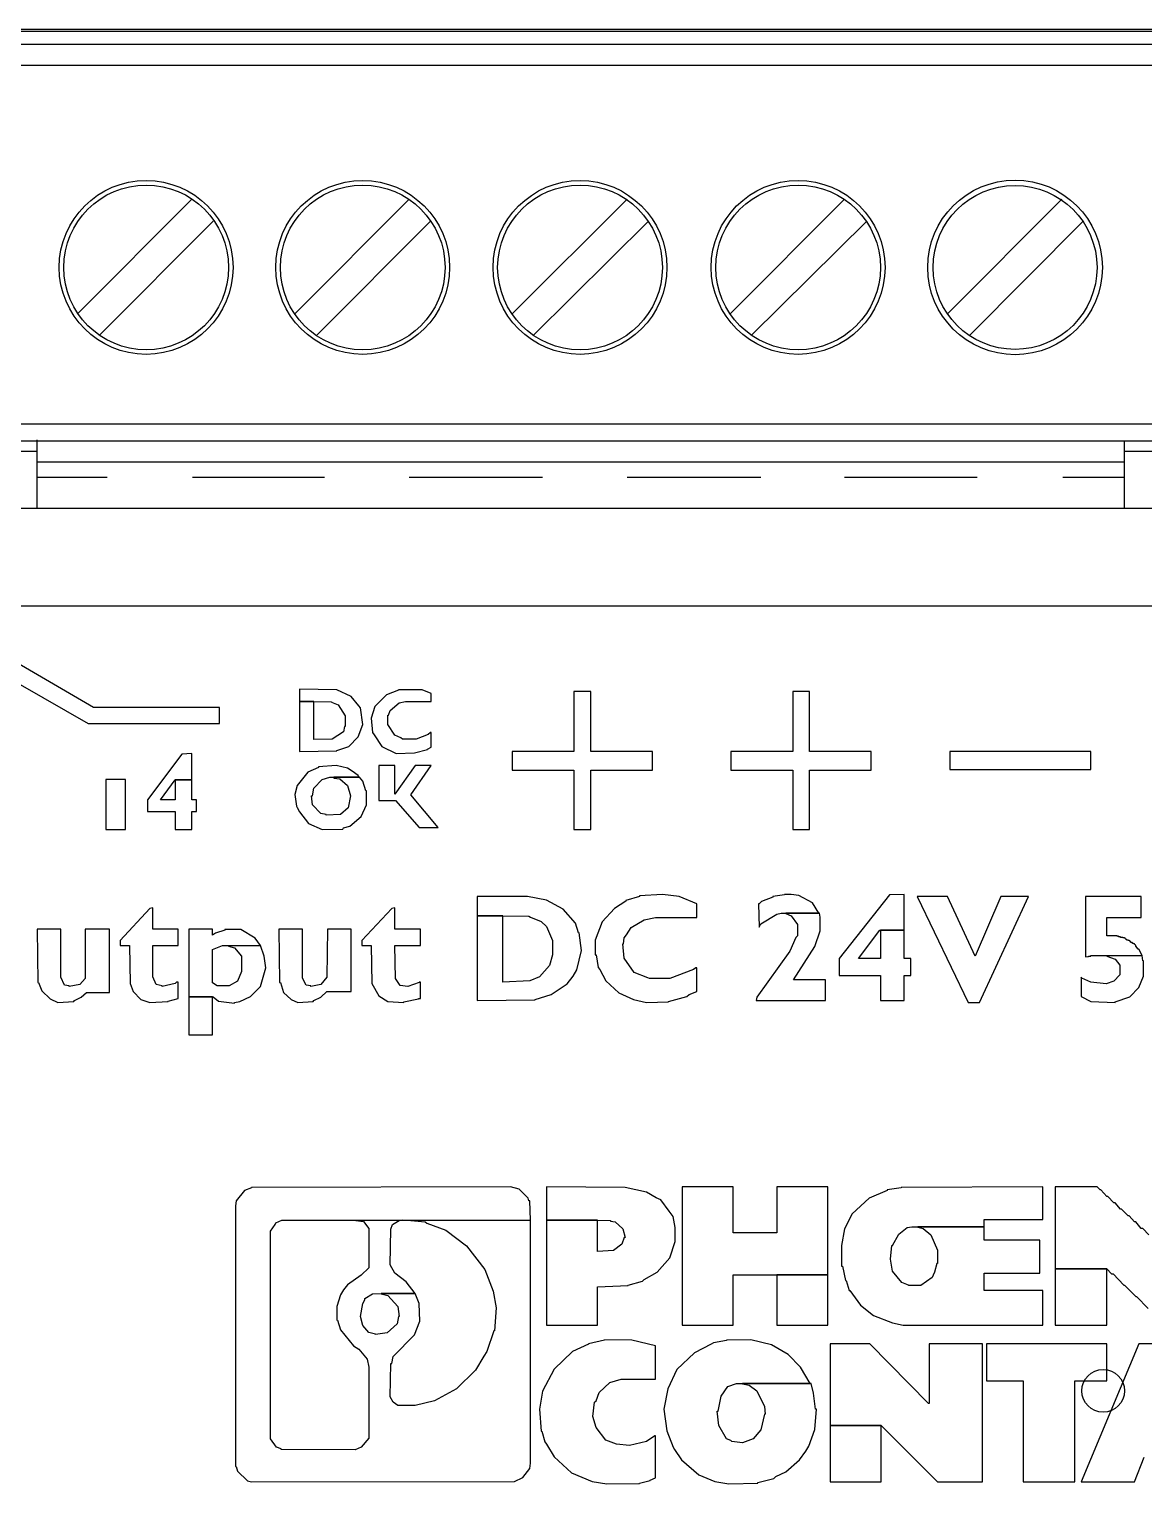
# Model space of a CAD drawing. Header units: inches. Extents: x -4 to 280, y -9 to 35.
# Drawn here: x 43.157 to 44.166, y 25.491 to 26.808 of the extents above; entities that cross this region are included whole.
import ezdxf

# ---------------------------------------------------------------- set-up
doc = ezdxf.new("R2010")
doc.units = ezdxf.units.IN
doc.header["$LTSCALE"] = 0.5
doc.header["$MEASUREMENT"] = 0
doc.layers.add('LAYER_1_0', color=160, linetype='Continuous')

# ---------------------------------------------------------------- blocks, each defined once
blk = doc.blocks.new('c2938581')
at = {"layer": 'LAYER_1_0', "color": 1}
for p, q in [((0.024805, 48.975133), (55.030577, 48.975133)), ((47.543696, 48.922767), (12.512759, 48.922767)), ((12.512759, 48.624767), (47.543696, 48.624767)), ((12.512759, 48.142453), (47.543696, 48.142453)), ((18.456582, 42.426695), (21.086396, 45.065294)), ((26.083507, 45.065294), (23.453349, 42.426695)), ((31.097843, 45.065294), (28.450288, 42.426695)), ((36.09461, 45.065294), (33.464969, 42.426695)), ((41.091721, 45.065294), (38.461735, 42.426695)), ((18.964906, 41.935769), (21.577322, 44.556798)), ((23.961845, 41.935769), (26.574433, 44.556798)), ((28.941214, 41.935769), (31.58877, 44.556798)), ((33.955895, 41.935769), (36.603106, 44.556798)), ((41.582647, 44.556798), (38.970231, 41.935769)), ((47.543696, 39.893172), (12.512759, 39.893172)), ((12.512759, 39.507322), (47.543696, 39.507322)), ((17.527268, 37.964608), (17.527268, 39.533849)), ((42.529359, 37.964608), (42.529359, 39.507322)), ((17.527268, 39.262031), (15.914274, 39.262031)), ((44.124783, 39.262031), (42.529359, 39.262031)), ((17.527268, 39.025353), (42.529359, 39.025353)), ((17.527268, 38.674642), (19.140262, 38.674642)), ((21.103966, 38.674642), (24.1372, 38.674642)), ((26.083507, 38.674642), (29.151709, 38.674642)), ((31.097843, 38.674642), (34.166045, 38.674642)), ((36.09461, 38.674642), (39.145586, 38.674642)), ((41.109291, 38.674642), (42.529359, 38.674642)), ((0.024805, 37.964608), (55.030577, 37.964608)), ((53.101668, 35.711515), (11.81151, 35.711515)), ((18.824691, 33.37953), (16.37006, 34.808556)), ((16.142167, 34.475415), (18.702045, 33.011594)), ((24.417803, 33.782951), (23.558596, 33.800521)), ((23.558596, 33.800521), (23.558596, 33.519746)), ((24.750944, 33.633778), (24.417803, 33.782951)), ((26.381508, 33.782951), (25.837872, 33.782951)), ((25.837872, 33.782951), (25.837872, 33.773994)), ((26.592003, 33.704058), (26.381508, 33.782951)), ((23.558596, 33.519746), (23.558596, 32.371495)), ((23.558596, 33.519746), (24.294986, 33.511133)), ((23.891737, 33.519746), (23.558596, 33.519746)), ((23.891737, 32.643313), (23.891737, 33.519746)), ((24.294986, 33.511133), (24.294986, 33.50252)), ((24.294986, 33.50252), (24.452771, 33.440853)), ((24.926299, 33.41467), (24.750944, 33.633778)), ((25.557441, 33.668918), (25.294236, 33.406057)), ((25.837872, 33.773994), (25.557441, 33.668918)), ((25.644946, 33.309595), (25.855442, 33.48495)), ((25.855442, 33.48495), (25.995657, 33.519746)), ((25.995657, 33.519746), (26.592003, 33.519746)), ((26.592003, 33.519746), (26.592003, 33.704058)), ((29.870356, 33.747811), (29.870356, 32.371495)), ((30.256207, 33.747811), (29.870356, 33.747811)), ((30.256207, 32.371495), (30.256207, 33.747811)), ((34.902607, 33.747811), (34.902607, 32.371495)), ((35.288113, 33.747811), (34.902607, 33.747811)), ((35.288113, 32.371495), (35.288113, 33.747811)), ((21.71771, 33.37953), (18.824691, 33.37953)), ((21.71771, 33.011594), (21.71771, 33.37953)), ((24.452771, 33.440853), (24.610729, 33.186949)), ((24.610729, 33.186949), (24.610729, 32.941314)), ((24.961439, 33.370917), (24.926299, 33.41467)), ((25.013805, 32.985067), (24.961439, 33.370917)), ((25.294236, 33.406057), (25.20673, 33.134239)), ((25.20673, 33.134239), (25.24187, 32.801099)), ((25.592581, 32.985067), (25.592581, 33.204175)), ((25.592581, 33.204175), (25.610151, 33.204175)), ((25.610151, 33.204175), (25.644946, 33.309595)), ((18.702045, 33.011594), (21.71771, 33.011594)), ((24.575589, 32.818669), (24.312556, 32.651926)), ((24.593159, 32.941314), (24.575589, 32.818669)), ((24.610729, 32.941314), (24.593159, 32.941314)), ((24.908729, 32.704636), (25.013805, 32.985067)), ((25.24187, 32.801099), (25.27701, 32.748389)), ((25.750366, 32.739776), (25.592581, 32.985067)), ((26.574433, 32.801099), (26.521723, 32.757346)), ((26.592003, 32.801099), (26.574433, 32.801099)), ((26.592003, 32.467958), (26.592003, 32.801099)), ((24.312556, 32.651926), (23.891737, 32.643313)), ((24.417803, 32.389065), (24.698234, 32.485528)), ((24.698234, 32.485528), (24.908729, 32.704636)), ((25.27701, 32.748389), (25.452365, 32.485528)), ((25.452365, 32.485528), (25.785162, 32.318785)), ((25.890582, 32.678453), (25.750366, 32.739776)), ((25.925722, 32.651926), (25.890582, 32.678453)), ((26.241292, 32.651926), (25.925722, 32.651926)), ((26.521723, 32.757346), (26.241292, 32.651926)), ((26.504153, 32.424205), (26.592003, 32.467958)), ((20.858503, 32.310173), (20.069576, 31.25804)), ((21.086396, 32.318785), (20.858503, 32.310173)), ((21.086396, 31.714171), (21.086396, 32.318785)), ((23.558596, 32.371495), (24.417803, 32.380108)), ((24.417803, 32.380108), (24.417803, 32.389065)), ((25.785162, 32.318785), (26.206152, 32.336355)), ((26.206152, 32.336355), (26.504153, 32.415248)), ((26.504153, 32.415248), (26.504153, 32.424205)), ((29.870356, 32.371495), (28.450288, 32.371495)), ((28.450288, 32.371495), (28.450288, 31.941892)), ((31.676275, 32.371495), (30.256207, 32.371495)), ((31.676275, 31.941892), (31.676275, 32.371495)), ((34.902607, 32.371495), (33.482194, 32.371495)), ((33.482194, 32.371495), (33.482194, 31.941892)), ((36.708526, 32.371495), (35.288113, 32.371495)), ((36.708526, 31.941892), (36.708526, 32.371495)), ((38.514445, 32.371495), (38.514445, 31.950849)), ((41.758002, 32.371495), (38.514445, 32.371495)), ((38.514445, 32.371495), (38.514445, 31.950849)), ((41.758002, 32.371495), (38.514445, 32.371495)), ((41.758002, 31.950849), (41.758002, 32.371495)), ((41.758002, 31.950849), (41.758002, 32.371495)), ((23.751522, 31.889182), (23.506059, 31.582568)), ((23.996985, 32.003215), (23.751522, 31.889182)), ((24.400233, 32.046967), (23.996985, 32.012172)), ((23.996985, 32.012172), (23.996985, 32.003215)), ((24.084663, 31.722784), (24.260018, 31.775494)), ((24.260018, 31.775494), (24.926299, 31.775494)), ((24.347696, 31.775494), (24.347696, 31.757924)), ((24.943869, 31.775494), (24.347696, 31.775494)), ((24.663094, 31.985645), (24.400233, 32.046967)), ((24.768514, 31.915709), (24.663094, 31.985645)), ((24.908729, 31.819246), (24.768514, 31.915709)), ((24.926299, 31.775494), (24.908729, 31.819246)), ((25.013805, 31.687644), (24.943869, 31.775494)), ((25.382086, 32.046967), (25.382086, 31.24047)), ((25.750366, 32.046967), (25.382086, 32.046967)), ((26.223722, 32.046967), (25.750366, 31.389643)), ((25.750366, 31.389643), (25.750366, 32.046967)), ((26.118302, 31.372073), (26.592003, 32.046967)), ((26.592003, 32.046967), (26.223722, 32.046967)), ((28.450288, 31.941892), (29.870356, 31.941892)), ((29.870356, 31.941892), (29.870356, 30.574189)), ((30.256207, 30.574189), (30.256207, 31.941892)), ((30.256207, 31.941892), (31.676275, 31.941892)), ((33.482194, 31.941892), (34.902607, 31.941892)), ((34.902607, 31.941892), (34.902607, 30.574189)), ((35.288113, 30.574189), (35.288113, 31.941892)), ((35.288113, 31.941892), (36.708526, 31.941892)), ((38.514445, 31.950849), (41.758002, 31.950849)), ((38.514445, 31.950849), (41.758002, 31.950849)), ((19.105294, 31.722784), (19.105294, 30.574189)), ((19.56108, 31.722784), (19.105294, 31.722784)), ((19.56108, 30.574189), (19.56108, 31.722784)), ((20.367577, 31.25804), (20.700718, 31.714171)), ((20.700718, 31.714171), (20.700718, 31.25804)), ((20.700718, 31.714171), (21.086396, 31.714171)), ((21.086396, 31.714171), (20.700718, 31.714171)), ((21.086396, 31.25804), (21.086396, 31.714171)), ((23.506059, 31.582568), (23.453349, 31.38103)), ((23.856769, 31.34589), (23.891737, 31.521246)), ((23.891737, 31.521246), (24.084663, 31.722784)), ((24.347696, 31.757924), (24.487739, 31.740354)), ((24.487739, 31.740354), (24.663094, 31.582568)), ((24.663094, 31.582568), (24.733374, 31.34589)), ((25.084085, 31.459923), (25.013805, 31.687644)), ((25.101655, 31.459923), (25.084085, 31.459923)), ((25.101655, 31.144352), (25.101655, 31.459923)), ((20.069576, 31.25804), (20.069576, 30.986222)), ((20.700718, 31.25804), (20.367577, 31.25804)), ((21.191644, 31.25804), (21.086396, 31.25804)), ((21.191644, 30.986222), (21.191644, 31.25804)), ((23.453349, 31.38103), (23.488489, 31.109212)), ((23.488489, 31.109212), (23.506059, 31.082685)), ((23.856769, 31.144352), (23.839199, 31.34589)), ((23.839199, 31.34589), (23.856769, 31.34589)), ((24.049523, 30.94247), (23.856769, 31.144352)), ((24.733374, 31.34589), (24.680664, 31.074072)), ((24.978665, 30.872534), (25.101655, 31.144352)), ((25.382086, 31.24047), (25.767936, 31.24047)), ((25.767936, 31.24047), (26.311228, 30.618286)), ((26.749788, 30.618286), (26.118302, 31.372073)), ((20.069576, 30.986222), (20.700718, 30.986222)), ((20.700718, 30.986222), (20.700718, 30.574189)), ((21.086396, 30.574189), (21.086396, 30.986222)), ((21.086396, 30.986222), (21.191644, 30.986222)), ((23.506059, 31.082685), (23.558596, 30.97761)), ((23.558596, 30.97761), (23.769092, 30.714749)), ((24.17234, 30.916287), (24.049523, 30.94247)), ((24.505309, 30.916287), (24.17234, 30.90733)), ((24.17234, 30.90733), (24.17234, 30.916287)), ((24.680664, 31.074072), (24.505309, 30.916287)), ((24.715804, 30.653426), (24.978665, 30.872534)), ((19.105294, 30.574189), (19.56108, 30.574189)), ((20.700718, 30.574189), (21.086396, 30.574189)), ((23.769092, 30.714749), (24.084663, 30.574189)), ((24.084663, 30.574189), (24.558019, 30.583146)), ((24.558019, 30.583146), (24.575589, 30.609329)), ((24.575589, 30.609329), (24.715804, 30.653426)), ((26.311228, 30.618286), (26.749788, 30.618286)), ((29.870356, 30.574189), (30.256207, 30.574189)), ((34.902607, 30.574189), (35.288113, 30.574189)), ((20.192221, 28.777227), (20.122114, 28.759657)), ((20.192221, 28.286301), (20.192221, 28.777227)), ((25.750366, 28.777227), (25.680086, 28.759657)), ((25.750366, 28.286301), (25.750366, 28.777227)), ((28.800998, 29.031475), (27.643791, 29.031475)), ((27.643791, 29.031475), (27.643791, 28.593259)), ((29.239214, 28.952582), (28.800998, 29.031475)), ((29.625065, 28.742087), (29.239214, 28.952582)), ((31.062703, 28.9264), (30.799843, 28.759657)), ((31.378274, 29.031475), (31.062703, 28.943625)), ((31.062703, 28.943625), (31.062703, 28.9264)), ((31.90434, 29.084185), (31.378274, 29.049045)), ((31.378274, 29.049045), (31.378274, 29.031475)), ((32.290191, 29.031475), (31.90434, 29.084185)), ((32.693267, 28.864733), (32.290191, 29.031475)), ((32.693267, 28.549162), (32.693267, 28.864733)), ((34.130905, 28.864733), (34.11368, 28.864733)), ((34.11368, 28.864733), (34.130905, 28.330054)), ((34.183615, 28.917442), (34.130905, 28.864733)), ((34.446821, 29.022518), (34.183615, 28.917442)), ((34.709682, 29.075228), (34.446821, 29.031475)), ((34.446821, 29.031475), (34.446821, 29.022518)), ((34.709682, 29.084185), (34.709682, 29.075228)), ((34.867467, 29.084185), (34.709682, 29.084185)), ((35.042822, 29.057658), (34.867467, 29.084185)), ((35.358393, 28.89126), (35.042822, 29.057658)), ((35.498608, 28.654582), (35.358393, 28.89126)), ((37.129172, 29.075228), (35.971965, 27.611407)), ((37.462313, 29.084185), (37.129172, 29.075228)), ((37.462313, 28.260118), (37.462313, 29.084185)), ((38.461735, 29.031475), (37.760314, 29.031475)), ((37.760314, 29.031475), (38.935091, 26.594415)), ((39.092877, 27.663772), (38.461735, 29.031475)), ((39.688878, 29.031475), (39.092877, 27.663772)), ((39.197952, 26.594415), (40.320364, 29.031475)), ((40.320364, 29.031475), (39.688878, 29.031475)), ((41.635357, 29.031475), (41.635357, 27.646202)), ((42.91521, 29.031475), (41.635357, 29.031475)), ((42.91521, 28.549162), (42.91521, 29.031475)), ((20.122114, 28.759657), (19.438435, 28.02344)), ((25.680086, 28.759657), (24.996235, 28.02344)), ((27.643791, 28.593259), (27.643791, 26.647125)), ((27.643791, 28.593259), (28.836138, 28.584302)), ((28.239792, 28.593259), (27.643791, 28.593259)), ((28.239792, 27.067771), (28.239792, 28.593259)), ((28.836138, 28.584302), (28.871278, 28.558119)), ((28.871278, 28.558119), (29.116569, 28.461656)), ((29.116569, 28.461656), (29.239214, 28.347624)), ((29.905496, 28.417904), (29.625065, 28.742087)), ((30.519412, 28.452699), (30.361282, 28.032053)), ((30.799843, 28.759657), (30.519412, 28.452699)), ((31.185349, 28.321441), (31.483694, 28.496796)), ((31.483694, 28.496796), (31.746555, 28.549162)), ((31.746555, 28.549162), (32.693267, 28.549162)), ((34.166045, 28.408946), (34.534326, 28.628054)), ((34.534326, 28.628054), (34.639402, 28.654582)), ((34.639402, 28.654582), (35.498608, 28.654582)), ((34.744822, 28.654582), (34.744822, 28.645624)), ((35.516178, 28.654582), (34.744822, 28.654582)), ((34.744822, 28.645624), (34.867467, 28.593259)), ((34.867467, 28.593259), (35.007682, 28.391376)), ((35.533748, 28.558119), (35.516178, 28.654582)), ((35.533748, 28.242548), (35.533748, 28.558119)), ((35.533748, 28.558119), (35.533748, 28.558119)), ((42.126283, 28.128516), (42.126283, 28.549162)), ((42.126283, 28.549162), (42.91521, 28.549162)), ((17.527268, 28.286301), (17.544838, 27.058813)), ((18.070732, 28.286301), (17.527268, 28.286301)), ((18.070732, 27.181803), (18.070732, 28.286301)), ((19.192971, 28.286301), (18.631765, 28.286301)), ((18.631765, 28.286301), (18.631765, 27.146663)), ((19.192971, 26.831093), (19.192971, 28.286301)), ((20.770825, 28.286301), (20.192221, 28.286301)), ((20.770825, 27.909408), (20.770825, 28.286301)), ((21.016288, 28.286301), (21.016288, 26.726017)), ((21.559924, 28.286301), (21.016288, 28.286301)), ((21.559924, 28.146086), (21.559924, 28.286301)), ((21.630032, 28.189838), (21.559924, 28.146086)), ((21.840355, 28.260118), (21.630032, 28.189838)), ((22.208636, 28.277688), (21.840355, 28.277688)), ((21.840355, 28.277688), (21.840355, 28.260118)), ((22.541777, 28.075806), (22.208636, 28.277688)), ((23.08524, 28.286301), (23.10281, 27.058813)), ((23.628704, 28.286301), (23.08524, 28.286301)), ((23.628704, 27.155276), (23.628704, 28.286301)), ((24.207308, 28.286301), (24.189738, 27.181803)), ((24.750944, 28.286301), (24.207308, 28.286301)), ((24.750944, 26.848663), (24.750944, 28.286301)), ((26.346368, 28.286301), (25.750366, 28.286301)), ((26.346368, 27.909408), (26.346368, 28.286301)), ((29.239214, 28.347624), (29.379774, 28.02344)), ((29.975776, 28.198796), (29.905496, 28.417904)), ((29.993346, 28.198796), (29.975776, 28.198796)), ((30.045711, 27.795375), (29.993346, 28.198796)), ((31.027563, 28.084763), (31.080273, 28.154698)), ((31.080273, 28.154698), (31.185349, 28.321441)), ((34.130905, 28.330054), (34.166045, 28.408946)), ((34.972542, 28.093376), (34.832327, 27.777805)), ((35.007682, 28.128516), (34.972542, 28.093376)), ((35.007682, 28.391376), (35.007682, 28.128516)), ((35.411103, 27.88288), (35.533748, 28.242548)), ((36.410525, 27.611407), (36.901451, 28.260118)), ((36.901451, 28.260118), (37.462313, 28.260118)), ((36.918677, 28.260118), (36.918677, 27.611407)), ((37.462313, 28.260118), (36.918677, 28.260118)), ((37.462313, 27.611407), (37.462313, 28.260118)), ((42.354004, 28.128516), (42.126283, 28.128516)), ((42.354004, 28.119558), (42.354004, 28.128516)), ((42.389144, 28.119558), (42.354004, 28.119558)), ((42.389144, 28.110946), (42.389144, 28.119558)), ((42.441854, 28.110946), (42.389144, 28.110946)), ((42.441854, 28.093376), (42.441854, 28.110946)), ((42.494219, 28.093376), (42.441854, 28.093376)), ((42.494219, 28.084763), (42.494219, 28.093376)), ((19.438435, 28.02344), (19.438435, 27.909408)), ((19.438435, 27.909408), (19.648758, 27.909408)), ((19.648758, 27.909408), (19.666328, 27.032631)), ((20.192221, 27.190416), (20.192221, 27.909408)), ((20.192221, 27.909408), (20.770825, 27.909408)), ((21.559924, 27.812945), (21.787817, 27.909408)), ((21.559924, 27.050201), (21.559924, 27.812945)), ((21.787817, 27.909408), (22.664422, 27.909408)), ((22.664422, 27.909408), (21.928033, 27.891838)), ((21.928033, 27.891838), (22.068248, 27.856698)), ((22.068248, 27.856698), (22.226034, 27.663772)), ((22.664422, 27.909408), (22.541777, 28.075806)), ((22.7521, 27.663772), (22.664422, 27.909408)), ((24.996235, 28.02344), (24.996235, 27.909408)), ((24.996235, 27.909408), (25.20673, 27.909408)), ((25.20673, 27.909408), (25.2243, 27.032631)), ((25.767936, 27.146663), (25.750366, 27.909408)), ((25.750366, 27.909408), (26.346368, 27.909408)), ((29.379774, 28.02344), (29.379774, 27.690299)), ((29.940636, 27.348201), (30.045711, 27.795375)), ((30.361282, 28.032053), (30.361282, 27.690299)), ((31.027563, 27.62002), (30.992768, 27.944548)), ((30.992768, 27.944548), (31.010338, 27.944548)), ((31.010338, 27.944548), (31.027563, 28.084763)), ((34.832327, 27.777805), (34.07854, 26.71706)), ((34.920177, 27.120481), (35.411103, 27.88288)), ((42.529359, 28.084763), (42.494219, 28.084763)), ((42.529359, 28.075806), (42.529359, 28.084763)), ((42.546929, 28.075806), (42.529359, 28.075806)), ((42.564499, 28.049623), (42.546929, 28.075806)), ((42.582069, 28.049623), (42.564499, 28.049623)), ((42.582069, 28.032053), (42.582069, 28.049623)), ((42.617209, 28.032053), (42.582069, 28.032053)), ((42.617209, 28.02344), (42.617209, 28.032053)), ((42.634435, 28.02344), (42.617209, 28.02344)), ((42.634435, 28.014483), (42.634435, 28.02344)), ((42.652005, 28.014483), (42.634435, 28.014483)), ((42.687145, 27.979343), (42.652005, 28.014483)), ((42.704715, 27.979343), (42.687145, 27.979343)), ((42.722285, 27.95316), (42.704715, 27.979343)), ((42.739855, 27.95316), (42.722285, 27.95316)), ((42.739855, 27.944548), (42.739855, 27.95316)), ((42.757425, 27.944548), (42.739855, 27.944548)), ((42.774995, 27.91802), (42.757425, 27.944548)), ((42.79222, 27.91802), (42.774995, 27.91802)), ((42.79222, 27.891838), (42.79222, 27.91802)), ((42.84493, 27.821558), (42.79222, 27.891838)), ((42.79222, 27.891838), (42.79222, 27.891838)), ((42.8625, 27.821558), (42.84493, 27.821558)), ((42.93278, 27.681342), (42.8625, 27.821558)), ((22.226034, 27.663772), (22.226034, 27.313062)), ((22.78724, 27.391954), (22.7521, 27.663772)), ((29.309494, 27.444664), (29.081429, 27.190416)), ((29.379774, 27.690299), (29.309494, 27.444664)), ((29.379774, 27.690299), (29.379774, 27.690299)), ((30.361282, 27.690299), (30.378852, 27.690299)), ((30.378852, 27.690299), (30.431562, 27.400911)), ((31.255629, 27.286879), (31.027563, 27.62002)), ((35.971965, 27.611407), (35.971965, 27.216943)), ((36.918677, 27.611407), (36.410525, 27.611407)), ((37.620098, 27.611407), (37.462313, 27.611407)), ((37.620098, 27.216943), (37.620098, 27.611407)), ((41.635357, 27.646202), (41.705292, 27.65516)), ((41.705292, 27.65516), (41.705292, 27.663772)), ((41.705292, 27.663772), (41.758002, 27.663772)), ((41.758002, 27.663772), (41.758002, 27.681342)), ((41.758002, 27.681342), (42.93278, 27.681342)), ((42.93278, 27.681342), (42.126283, 27.663772)), ((42.126283, 27.663772), (42.318864, 27.593837)), ((42.318864, 27.593837), (42.424284, 27.453621)), ((42.424284, 27.453621), (42.424284, 27.234169)), ((42.95035, 27.558697), (42.93278, 27.681342)), ((42.967575, 27.558697), (42.95035, 27.558697)), ((42.967575, 27.199373), (42.967575, 27.558697)), ((18.158409, 26.997491), (18.070732, 27.181803)), ((18.631765, 27.146663), (18.50912, 27.015061)), ((20.262329, 27.015061), (20.192221, 27.190416)), ((22.226034, 27.313062), (22.138528, 27.085341)), ((22.226034, 27.313062), (22.226034, 27.313062)), ((22.664422, 26.962695), (22.78724, 27.391954)), ((23.716382, 26.997491), (23.628704, 27.155276)), ((24.189738, 27.181803), (24.049523, 27.015061)), ((25.873012, 26.988878), (25.767936, 27.146663)), ((28.853708, 27.093953), (28.239792, 27.067771)), ((29.081429, 27.190416), (28.853708, 27.093953)), ((29.712571, 27.024018), (29.85313, 27.199373)), ((29.85313, 27.199373), (29.940636, 27.348201)), ((30.431562, 27.400911), (30.466702, 27.357159)), ((30.466702, 27.357159), (30.606917, 27.093953)), ((30.606917, 27.093953), (30.904918, 26.822135)), ((31.5712, 27.164233), (31.255629, 27.286879)), ((31.60634, 27.146663), (31.5712, 27.164233)), ((32.079696, 27.146663), (31.60634, 27.146663)), ((32.623332, 27.357159), (32.079696, 27.146663)), ((32.675697, 27.391954), (32.623332, 27.357159)), ((32.693267, 27.391954), (32.675697, 27.391954)), ((32.693267, 26.848663), (32.693267, 27.391954)), ((35.656394, 27.120481), (34.920177, 27.120481)), ((35.656394, 26.647125), (35.656394, 27.120481)), ((35.971965, 27.216943), (36.918677, 27.216943)), ((36.918677, 27.216943), (36.918677, 26.647125)), ((37.462313, 26.647125), (37.462313, 27.216943)), ((37.462313, 27.216943), (37.620098, 27.216943)), ((41.529937, 27.181803), (41.529937, 26.73463)), ((41.547507, 27.155276), (41.529937, 27.181803)), ((41.529937, 27.181803), (41.529937, 27.181803)), ((41.758002, 27.067771), (41.547507, 27.155276)), ((42.424284, 27.234169), (42.284068, 27.085341)), ((42.8625, 26.945125), (42.967575, 27.199373)), ((17.544838, 27.058813), (17.562408, 27.058813)), ((17.562408, 27.058813), (17.632515, 26.866233)), ((17.632515, 26.866233), (17.825269, 26.68192)), ((18.263657, 26.979921), (18.158409, 26.997491)), ((18.50912, 27.015061), (18.263657, 26.962695)), ((18.263657, 26.962695), (18.263657, 26.979921)), ((18.54426, 26.71706), (18.666905, 26.831093)), ((18.666905, 26.831093), (19.192971, 26.831093)), ((19.666328, 27.032631), (19.666328, 27.032631)), ((19.666328, 27.032631), (19.736435, 26.848663)), ((19.736435, 26.848663), (19.911791, 26.66435)), ((20.402717, 26.979921), (20.262329, 27.015061)), ((20.700718, 27.032631), (20.402717, 26.962695)), ((20.402717, 26.962695), (20.402717, 26.979921)), ((20.735857, 27.067771), (20.700718, 27.032631)), ((20.770825, 27.067771), (20.735857, 27.067771)), ((20.770825, 26.690877), (20.770825, 27.067771)), ((21.665, 26.979921), (21.559924, 27.050201)), ((21.945603, 26.979921), (21.665, 26.979921)), ((22.138528, 27.085341), (21.945603, 26.979921)), ((22.436529, 26.73463), (22.664422, 26.962695)), ((23.10281, 27.058813), (23.12038, 27.058813)), ((23.12038, 27.058813), (23.190488, 26.831093)), ((23.190488, 26.831093), (23.365843, 26.66435)), ((23.82163, 26.979921), (23.716382, 26.997491)), ((24.049523, 27.015061), (23.82163, 26.962695)), ((23.82163, 26.962695), (23.82163, 26.979921)), ((24.049523, 26.71706), (24.189738, 26.848663)), ((24.189738, 26.848663), (24.750944, 26.848663)), ((25.2243, 27.032631), (25.2243, 27.032631)), ((25.2243, 27.032631), (25.382086, 26.7522)), ((26.048367, 26.962695), (25.873012, 26.988878)), ((26.311228, 27.058813), (26.048367, 26.962695)), ((26.311228, 27.067771), (26.311228, 27.058813)), ((26.346368, 27.067771), (26.311228, 27.067771)), ((26.346368, 26.690877), (26.346368, 27.067771)), ((28.976354, 26.66435), (29.344634, 26.778383)), ((29.344634, 26.778383), (29.397, 26.813523)), ((29.397, 26.813523), (29.712571, 27.024018)), ((30.904918, 26.822135), (31.238059, 26.66435)), ((32.465546, 26.73463), (32.517912, 26.778383)), ((32.517912, 26.778383), (32.693267, 26.848663)), ((42.108713, 27.024018), (41.758002, 27.067771)), ((42.284068, 27.085341), (42.108713, 27.024018)), ((42.652005, 26.726017), (42.8625, 26.945125)), ((17.825269, 26.68192), (18.000624, 26.594415)), ((18.000624, 26.594415), (18.368905, 26.620597)), ((18.368905, 26.620597), (18.386302, 26.647125)), ((18.386302, 26.647125), (18.54426, 26.71706)), ((19.911791, 26.66435), (20.122114, 26.594415)), ((20.122114, 26.594415), (20.542932, 26.620597)), ((20.542932, 26.629555), (20.770825, 26.690877)), ((20.542932, 26.620597), (20.542932, 26.629555)), ((21.016288, 26.726017), (21.016288, 25.857853)), ((21.559924, 26.726017), (21.016288, 26.726017)), ((21.016288, 26.726017), (21.016288, 25.857853)), ((21.559924, 26.726017), (21.016288, 26.726017)), ((21.016288, 26.726017), (21.577322, 26.726017)), ((21.559924, 25.857853), (21.559924, 26.726017)), ((21.559924, 25.857853), (21.559924, 26.726017)), ((21.577322, 26.726017), (21.70014, 26.629555)), ((21.70014, 26.629555), (22.068248, 26.585457)), ((22.068248, 26.594415), (22.191066, 26.620597)), ((22.068248, 26.585457), (22.068248, 26.594415)), ((22.191066, 26.620597), (22.436529, 26.73463)), ((23.365843, 26.66435), (23.523629, 26.594415)), ((23.523629, 26.594415), (23.874167, 26.620597)), ((23.874167, 26.620597), (23.891737, 26.647125)), ((23.891737, 26.647125), (24.049523, 26.71706)), ((25.382086, 26.7522), (25.592581, 26.620597)), ((25.592581, 26.620597), (25.960517, 26.594415)), ((25.960517, 26.611985), (26.293658, 26.68192)), ((25.960517, 26.594415), (25.960517, 26.611985)), ((26.293658, 26.68192), (26.293658, 26.690877)), ((26.293658, 26.690877), (26.346368, 26.690877)), ((27.643791, 26.647125), (28.976354, 26.655737)), ((28.976354, 26.655737), (28.976354, 26.66435)), ((31.238059, 26.66435), (31.53606, 26.594415)), ((31.53606, 26.594415), (32.044556, 26.611985)), ((32.044556, 26.620597), (32.465546, 26.73463)), ((32.044556, 26.611985), (32.044556, 26.620597)), ((34.07854, 26.71706), (34.06097, 26.647125)), ((34.06097, 26.647125), (35.656394, 26.647125)), ((36.918677, 26.647125), (37.462313, 26.647125)), ((38.935091, 26.594415), (39.197952, 26.594415)), ((41.529937, 26.73463), (41.758002, 26.620597)), ((41.758002, 26.620597), (42.318864, 26.594415)), ((42.318864, 26.611985), (42.652005, 26.726017)), ((42.318864, 26.594415), (42.318864, 26.611985)), ((21.016288, 25.857853), (21.559924, 25.857853)), ((21.016288, 25.857853), (21.559924, 25.857853)), ((22.296313, 22.272542), (22.103388, 22.035864)), ((22.454099, 22.333865), (22.296313, 22.272542)), ((28.415148, 22.360048), (22.454099, 22.342478)), ((22.454099, 22.342478), (22.454099, 22.333865)), ((28.608073, 22.307682), (28.415148, 22.360048)), ((28.818568, 22.097187), (28.608073, 22.307682)), ((28.836138, 22.035864), (28.818568, 22.097187)), ((31.045133, 22.342478), (29.239214, 22.360048)), ((29.239214, 22.360048), (29.239214, 21.597304)), ((31.53606, 22.237402), (31.045133, 22.342478)), ((31.764125, 22.1058), (31.53606, 22.237402)), ((31.8692, 22.062047), (31.764125, 22.1058)), ((33.534904, 22.360048), (32.360126, 22.360048)), ((32.360126, 22.360048), (32.360126, 19.177813)), ((33.534904, 21.299303), (33.534904, 22.360048)), ((34.534326, 22.360048), (34.534326, 21.299303)), ((35.709104, 22.360048), (34.534326, 22.360048)), ((35.709104, 20.335021), (35.709104, 22.360048)), ((36.655816, 22.097187), (36.269965, 21.737863)), ((37.076462, 22.272542), (36.655816, 22.097187)), ((37.392377, 22.333865), (37.076462, 22.290112)), ((37.076462, 22.290112), (37.076462, 22.272542)), ((40.653505, 22.360048), (37.392377, 22.342478)), ((37.392377, 22.342478), (37.392377, 22.333865)), ((40.653505, 21.606261), (40.653505, 22.360048)), ((41.898218, 22.360048), (40.933936, 22.360048)), ((40.933936, 22.360048), (40.933936, 20.475236)), ((41.968498, 22.290112), (41.898218, 22.360048)), ((41.985723, 22.290112), (41.968498, 22.290112)), ((42.126283, 22.14094), (41.985723, 22.290112)), ((42.143509, 22.14094), (42.126283, 22.14094)), ((42.284068, 21.991767), (42.143509, 22.14094)), ((22.103388, 22.035864), (22.085818, 21.921832)), ((22.085818, 21.921832), (22.085818, 15.934256)), ((28.853708, 22.035864), (28.836138, 22.035864)), ((28.871278, 21.597304), (28.853708, 22.035864)), ((32.062126, 21.799186), (31.8692, 22.062047)), ((32.149976, 21.676196), (32.062126, 21.799186)), ((42.318864, 21.991767), (42.284068, 21.991767)), ((42.441854, 21.842939), (42.318864, 21.991767)), ((42.459424, 21.842939), (42.441854, 21.842939)), ((42.617209, 21.693766), (42.459424, 21.842939)), ((22.892315, 21.343056), (22.997563, 21.492228)), ((22.997563, 21.492228), (23.015133, 21.535981)), ((23.015133, 21.535981), (23.155348, 21.597304)), ((23.155348, 21.597304), (28.871278, 21.597304)), ((25.925722, 21.597304), (24.856019, 21.588691)), ((24.856019, 21.588691), (25.031375, 21.562508)), ((25.031375, 21.562508), (25.15402, 21.404723)), ((25.15402, 21.404723), (25.15402, 20.501763)), ((25.662516, 21.387153), (25.697656, 21.492228)), ((25.697656, 21.492228), (25.855442, 21.588691)), ((25.855442, 21.588691), (25.925722, 21.597304)), ((28.871278, 21.597304), (26.118302, 21.588691)), ((26.118302, 21.588691), (26.451443, 21.553551)), ((26.451443, 21.553551), (26.486583, 21.527368)), ((26.486583, 21.527368), (26.925144, 21.360626)), ((28.871278, 16.004536), (28.871278, 21.597304)), ((29.239214, 21.597304), (29.239214, 19.177813)), ((29.239214, 21.597304), (30.711993, 21.588691)), ((30.413992, 21.597304), (29.239214, 21.597304)), ((30.413992, 20.869699), (30.413992, 21.597304)), ((30.711993, 21.588691), (30.711993, 21.571121)), ((30.711993, 21.571121), (30.817413, 21.553551)), ((30.817413, 21.553551), (30.992768, 21.395766)), ((32.202341, 21.421948), (32.149976, 21.676196)), ((32.202341, 21.106377), (32.202341, 21.421948)), ((32.202341, 21.421948), (32.202341, 21.421948)), ((36.269965, 21.737863), (36.09461, 21.395766)), ((37.339667, 21.27312), (37.532593, 21.421948)), ((37.532593, 21.421948), (37.637668, 21.439518)), ((37.637668, 21.439518), (39.303372, 21.439518)), ((37.777884, 21.439518), (37.777884, 21.430905)), ((39.303372, 21.439518), (37.777884, 21.439518)), ((37.777884, 21.430905), (37.900529, 21.404723)), ((37.900529, 21.404723), (38.075884, 21.25555)), ((39.303372, 21.439518), (39.303372, 21.606261)), ((39.303372, 21.606261), (40.653505, 21.606261)), ((39.303372, 21.132905), (39.303372, 21.439518)), ((42.634435, 21.693766), (42.617209, 21.693766)), ((42.757425, 21.553551), (42.634435, 21.693766)), ((42.79222, 21.553551), (42.757425, 21.553551)), ((42.91521, 21.404723), (42.79222, 21.553551)), ((42.95035, 21.404723), (42.91521, 21.404723)), ((43.090565, 21.25555), (42.95035, 21.404723)), ((22.892315, 16.565397), (22.892315, 21.343056)), ((25.644946, 20.563086), (25.662516, 21.387153)), ((26.925144, 21.360626), (27.3985, 21.001302)), ((31.027563, 21.194227), (30.975198, 21.045055)), ((30.992768, 21.395766), (31.045133, 21.194227)), ((31.045133, 21.194227), (31.027563, 21.194227)), ((32.079696, 20.729484), (32.202341, 21.106377)), ((34.534326, 21.299303), (33.534904, 21.299303)), ((36.09461, 21.395766), (36.024674, 21.009915)), ((37.199452, 21.009915), (37.339667, 21.27312)), ((38.075884, 21.25555), (38.23367, 20.904839)), ((40.583225, 21.132905), (39.303372, 21.132905)), ((40.583225, 20.378773), (40.583225, 21.132905)), ((27.3985, 21.001302), (27.819146, 20.457666)), ((30.782273, 20.896227), (30.413992, 20.869699)), ((30.975198, 21.045055), (30.782273, 20.896227)), ((36.024674, 21.009915), (36.024674, 20.536559)), ((37.146742, 20.694344), (37.181882, 21.009915)), ((37.181882, 21.009915), (37.199452, 21.009915)), ((38.23367, 20.904839), (38.23367, 20.597881)), ((25.15402, 20.501763), (24.978665, 20.326408)), ((25.750366, 20.378773), (25.644946, 20.563086)), ((27.819146, 20.457666), (28.012071, 19.958127)), ((31.781695, 20.396343), (32.079696, 20.729484)), ((36.024674, 20.536559), (36.042244, 20.536559)), ((36.042244, 20.536559), (36.11218, 20.203418)), ((37.199452, 20.422871), (37.146742, 20.694344)), ((37.409603, 20.159665), (37.199452, 20.422871)), ((38.2161, 20.597881), (38.163734, 20.396343)), ((38.23367, 20.597881), (38.2161, 20.597881)), ((40.933936, 20.475236), (40.933936, 19.177813)), ((42.126283, 20.475236), (40.933936, 20.475236)), ((40.933936, 20.475236), (40.933936, 19.177813)), ((42.126283, 20.475236), (40.933936, 20.475236)), ((40.933936, 20.475236), (42.126283, 20.475236)), ((42.126283, 19.177813), (42.126283, 20.475236)), ((42.126283, 19.177813), (42.126283, 20.475236)), ((42.126283, 20.475236), (42.231359, 20.361203)), ((24.663094, 20.106955), (24.575589, 19.993267)), ((24.978665, 20.326408), (24.663094, 20.106955)), ((26.013227, 20.177235), (25.750366, 20.378773)), ((26.223722, 19.905417), (26.013227, 20.177235)), ((30.413992, 20.063203), (31.115413, 20.08973)), ((31.115413, 20.098343), (31.448554, 20.194805)), ((31.115413, 20.08973), (31.115413, 20.098343)), ((31.448554, 20.194805), (31.483694, 20.229945)), ((31.483694, 20.229945), (31.781695, 20.396343)), ((33.534904, 19.177813), (33.534904, 20.335021)), ((33.534904, 20.335021), (35.709104, 20.335021)), ((34.534326, 20.335021), (34.534326, 19.177813)), ((35.709104, 20.335021), (34.534326, 20.335021)), ((34.534326, 20.335021), (34.534326, 19.177813)), ((35.709104, 20.335021), (34.534326, 20.335021)), ((35.709104, 19.177813), (35.709104, 20.335021)), ((35.709104, 19.177813), (35.709104, 20.335021)), ((36.11218, 20.203418), (36.12975, 20.203418)), ((36.12975, 20.203418), (36.20003, 19.975697)), ((37.567388, 20.098343), (37.409603, 20.159665)), ((37.567388, 20.08973), (37.567388, 20.098343)), ((37.848164, 20.08973), (37.567388, 20.08973)), ((38.111024, 20.273698), (37.848164, 20.08973)), ((38.128594, 20.326408), (38.111024, 20.273698)), ((38.163734, 20.396343), (38.128594, 20.326408)), ((39.303372, 19.975697), (39.303372, 20.378773)), ((39.303372, 20.378773), (40.583225, 20.378773)), ((42.231359, 20.361203), (42.266498, 20.361203)), ((42.266498, 20.361203), (42.511789, 20.098343)), ((42.511789, 20.098343), (42.529359, 20.098343)), ((42.529359, 20.098343), (42.79222, 19.835482)), ((24.505309, 19.879234), (24.417803, 19.607416)), ((24.575589, 19.993267), (24.505309, 19.879234)), ((25.013805, 19.677696), (25.066515, 19.765202)), ((25.066515, 19.791385), (25.24187, 19.896804)), ((25.066515, 19.765202), (25.066515, 19.791385)), ((25.24187, 19.896804), (26.223722, 19.905417)), ((25.434795, 19.905417), (25.434795, 19.896804)), ((26.223722, 19.905417), (25.434795, 19.905417)), ((25.434795, 19.896804), (25.592581, 19.861664)), ((25.592581, 19.861664), (25.820302, 19.607416)), ((26.311228, 19.677696), (26.223722, 19.905417)), ((28.012071, 19.958127), (28.082007, 19.581234)), ((30.413992, 19.177813), (30.413992, 20.063203)), ((36.20003, 19.975697), (36.2176, 19.975697)), ((36.2176, 19.975697), (36.462891, 19.642556)), ((40.653505, 19.975697), (39.303372, 19.975697)), ((40.653505, 19.177813), (40.653505, 19.975697)), ((42.79222, 19.835482), (42.80979, 19.835482)), ((42.80979, 19.835482), (43.072995, 19.563664)), ((24.417803, 19.607416), (24.417803, 19.291846)), ((24.961439, 19.379351), (25.013805, 19.677696)), ((25.820302, 19.607416), (25.855442, 19.379351)), ((26.328798, 19.274276), (26.311228, 19.677696)), ((26.311228, 19.677696), (26.311228, 19.677696)), ((28.082007, 19.581234), (28.047211, 19.04621)), ((36.462891, 19.642556), (36.760891, 19.405878)), ((36.760891, 19.405878), (37.199452, 19.230523)), ((24.417803, 19.291846), (24.435201, 19.291846)), ((24.435201, 19.291846), (24.505309, 19.072738)), ((24.505309, 19.072738), (24.803309, 18.704457)), ((25.013805, 19.1692), (24.961439, 19.379351)), ((25.15402, 19.011415), (25.013805, 19.1692)), ((25.802732, 19.212953), (25.575011, 19.002458)), ((25.837872, 19.379351), (25.802732, 19.212953)), ((25.855442, 19.379351), (25.837872, 19.379351)), ((26.206152, 18.958705), (26.328798, 19.274276)), ((29.239214, 19.177813), (30.413992, 19.177813)), ((32.360126, 19.177813), (33.534904, 19.177813)), ((34.534326, 19.177813), (35.709104, 19.177813)), ((34.534326, 19.177813), (35.709104, 19.177813)), ((37.199452, 19.230523), (37.444743, 19.177813)), ((37.444743, 19.177813), (40.653505, 19.177813)), ((40.933936, 19.177813), (42.126283, 19.177813)), ((40.933936, 19.177813), (42.126283, 19.177813)), ((25.311806, 18.976275), (25.15402, 19.011415)), ((25.575011, 19.002458), (25.311806, 18.967318)), ((25.311806, 18.967318), (25.311806, 18.976275)), ((25.715226, 18.459166), (26.206152, 18.958705)), ((28.029641, 19.04621), (27.871856, 18.572854)), ((28.047211, 19.04621), (28.029641, 19.04621)), ((30.203497, 18.739597), (29.83556, 18.572854)), ((30.571777, 18.83606), (30.203497, 18.74821)), ((30.203497, 18.74821), (30.203497, 18.739597)), ((31.202919, 18.83606), (30.571777, 18.844672)), ((30.571777, 18.844672), (30.571777, 18.83606)), ((31.746555, 18.704457), (31.202919, 18.83606)), ((33.026408, 18.739597), (32.640902, 18.546672)), ((33.079118, 18.774737), (33.026408, 18.739597)), ((33.377119, 18.827102), (33.079118, 18.774737)), ((33.938325, 18.844672), (33.377119, 18.83606)), ((33.377119, 18.83606), (33.377119, 18.827102)), ((34.411681, 18.73064), (33.938325, 18.844672)), ((34.797187, 18.502919), (34.411681, 18.73064)), ((36.673386, 18.74821), (35.761469, 18.74821)), ((35.761469, 18.74821), (35.761469, 16.872355)), ((38.023519, 17.380851), (36.673386, 18.74821)), ((38.041089, 18.74821), (38.041089, 17.380851)), ((39.268232, 18.74821), (38.041089, 18.74821)), ((39.268232, 15.574932), (39.268232, 18.74821)), ((39.356082, 18.74821), (39.356082, 17.89796)), ((42.126283, 18.74821), (39.356082, 18.74821)), ((42.8625, 18.74821), (41.529937, 15.574932)), ((42.126283, 17.89796), (42.126283, 18.74821)), ((44.142353, 18.74821), (42.8625, 18.74821)), ((24.803309, 18.704457), (24.926299, 18.625564)), ((24.926299, 18.625564), (25.119225, 18.397499)), ((25.119225, 18.397499), (25.15402, 18.213531)), ((25.680086, 18.301381), (25.715226, 18.459166)), ((27.801576, 18.467779), (27.608651, 18.143251)), ((27.871856, 18.572854), (27.801576, 18.467779)), ((29.83556, 18.572854), (29.41457, 18.169778)), ((31.746555, 17.941713), (31.746555, 18.704457)), ((32.640902, 18.546672), (32.237481, 18.160821)), ((35.077962, 18.213531), (34.797187, 18.502919)), ((25.15402, 18.213531), (25.15402, 16.582967)), ((25.644946, 17.529679), (25.662516, 18.301381)), ((25.662516, 18.301381), (25.680086, 18.301381)), ((27.608651, 18.143251), (27.170435, 17.713992)), ((29.41457, 18.169778), (29.151709, 17.661282)), ((32.237481, 18.160821), (32.026986, 17.713992)), ((35.305683, 17.836637), (35.077962, 18.213531)), ((30.449132, 17.635099), (30.694423, 17.86282)), ((30.694423, 17.86282), (30.957628, 17.941713)), ((30.957628, 17.941713), (31.746555, 17.941713)), ((33.254473, 17.547249), (33.412259, 17.766357)), ((33.412259, 17.766357), (33.605184, 17.836637)), ((33.605184, 17.836637), (35.305683, 17.836637)), ((33.745399, 17.836637), (33.745399, 17.82768)), ((35.323253, 17.836637), (33.745399, 17.836637)), ((33.745399, 17.82768), (33.903185, 17.801497)), ((33.903185, 17.801497), (34.07854, 17.669895)), ((35.375963, 17.617529), (35.323253, 17.836637)), ((39.356082, 17.89796), (40.197374, 17.89796)), ((40.197374, 17.89796), (40.197374, 15.574932)), ((41.389722, 15.574932), (41.389722, 17.89796)), ((41.389722, 17.89796), (42.126283, 17.89796)), ((25.715226, 17.407034), (25.644946, 17.529679)), ((25.820302, 17.336754), (25.715226, 17.407034)), ((26.661938, 17.442174), (26.223722, 17.336754)), ((27.170435, 17.713992), (26.661938, 17.442174)), ((29.151709, 17.661282), (29.081429, 17.249249)), ((30.308917, 17.082506), (30.344057, 17.407034)), ((30.344057, 17.407034), (30.378852, 17.442174)), ((30.378852, 17.442174), (30.449132, 17.635099)), ((32.026986, 17.713992), (31.93948, 17.249249)), ((33.184193, 17.205496), (33.254473, 17.547249)), ((34.07854, 17.669895), (34.253895, 17.310571)), ((35.428673, 17.249249), (35.375963, 17.617529)), ((35.375963, 17.617529), (35.375963, 17.617529)), ((26.223722, 17.336754), (25.820302, 17.336754)), ((29.081429, 17.249249), (29.116569, 16.740752)), ((30.378852, 16.828602), (30.308917, 17.082506)), ((31.93948, 17.249249), (32.009416, 16.74971)), ((33.201763, 16.872355), (33.166623, 17.205496)), ((33.166623, 17.205496), (33.184193, 17.205496)), ((34.253895, 17.135216), (34.166045, 16.775892)), ((34.253895, 17.310571), (34.271465, 17.135216)), ((34.271465, 17.135216), (34.253895, 17.135216)), ((35.411103, 16.784505), (35.445898, 17.249249)), ((35.445898, 17.249249), (35.428673, 17.249249)), ((38.041089, 17.380851), (38.023519, 17.380851)), ((29.116569, 16.740752), (29.134139, 16.740752)), ((29.134139, 16.740752), (29.204419, 16.495462)), ((30.606917, 16.539214), (30.378852, 16.828602)), ((32.009416, 16.74971), (32.009416, 16.74971)), ((32.009416, 16.74971), (32.149976, 16.372472)), ((33.377119, 16.565397), (33.201763, 16.872355)), ((34.166045, 16.775892), (33.99069, 16.565397)), ((35.270543, 16.398999), (35.411103, 16.784505)), ((35.761469, 16.872355), (35.761469, 15.574932)), ((36.936247, 16.872355), (35.761469, 16.872355)), ((35.761469, 16.872355), (35.761469, 15.574932)), ((36.936247, 16.872355), (35.761469, 16.872355)), ((35.761469, 16.872355), (36.936247, 16.872355)), ((36.936247, 15.574932), (36.936247, 16.872355)), ((36.936247, 15.574932), (36.936247, 16.872355)), ((36.936247, 16.872355), (38.23367, 15.574932)), ((23.032703, 16.372472), (22.892315, 16.565397)), ((25.15402, 16.582967), (24.978665, 16.372472)), ((29.204419, 16.495462), (29.239214, 16.442752)), ((29.239214, 16.442752), (29.41457, 16.153364)), ((30.852208, 16.442752), (30.606917, 16.539214)), ((31.150553, 16.416569), (30.852208, 16.442752)), ((31.53606, 16.504074), (31.150553, 16.416569)), ((31.728985, 16.635677), (31.53606, 16.504074)), ((31.746555, 16.635677), (31.728985, 16.635677)), ((31.746555, 15.671395), (31.746555, 16.635677)), ((33.482194, 16.530257), (33.377119, 16.565397)), ((33.499764, 16.504074), (33.482194, 16.530257)), ((33.745399, 16.477892), (33.499764, 16.504074)), ((33.99069, 16.565397), (33.745399, 16.477892)), ((35.200608, 16.284966), (35.270543, 16.398999)), ((23.137778, 16.337676), (23.032703, 16.372472)), ((23.137778, 16.320106), (23.137778, 16.337676)), ((24.838449, 16.311149), (23.137778, 16.320106)), ((24.978665, 16.372472), (24.838449, 16.311149)), ((29.41457, 16.153364), (29.81799, 15.785083)), ((32.149976, 16.372472), (32.184771, 16.320106)), ((32.184771, 16.320106), (32.342556, 16.083428)), ((32.342556, 16.083428), (32.745977, 15.74133)), ((34.744822, 15.81161), (35.060392, 16.083428)), ((35.060392, 16.083428), (35.200608, 16.284966)), ((42.757425, 15.574932), (42.985145, 16.144751)), ((22.085818, 15.934256), (22.103388, 15.934256)), ((22.103388, 15.934256), (22.138528, 15.820223)), ((22.138528, 15.820223), (22.366421, 15.601115)), ((28.695923, 15.680008), (28.853708, 15.881546)), ((28.853708, 15.881546), (28.871278, 16.004536)), ((29.81799, 15.785083), (30.291347, 15.583545)), ((32.745977, 15.74133), (33.114258, 15.583545)), ((34.516756, 15.697578), (34.744822, 15.81161)), ((22.366421, 15.601115), (22.454099, 15.574932)), ((22.454099, 15.574932), (28.502998, 15.583545)), ((28.502998, 15.583545), (28.695923, 15.680008)), ((30.291347, 15.583545), (30.624487, 15.530835)), ((30.624487, 15.530835), (31.378274, 15.539792)), ((31.378274, 15.548405), (31.62391, 15.609728)), ((31.378274, 15.539792), (31.378274, 15.548405)), ((31.62391, 15.618685), (31.746555, 15.671395)), ((31.62391, 15.609728), (31.62391, 15.618685)), ((33.114258, 15.583545), (33.429829, 15.530835)), ((33.429829, 15.530835), (34.09611, 15.548405)), ((34.09611, 15.565975), (34.464046, 15.653825)), ((34.09611, 15.548405), (34.09611, 15.565975)), ((34.464046, 15.653825), (34.516756, 15.697578)), ((35.761469, 15.574932), (36.936247, 15.574932)), ((35.761469, 15.574932), (36.936247, 15.574932)), ((38.23367, 15.574932), (39.268232, 15.574932)), ((40.197374, 15.574932), (41.389722, 15.574932)), ((41.529937, 15.574932), (42.757425, 15.574932))]:
    blk.add_line(p, q, dxfattribs=at)
for centre, radius in [((20.034522, 43.496053), 1.998758), ((25.013891, 43.496053), 1.998758), ((30.010744, 43.496053), 1.998672), ((35.025252, 43.496053), 1.998844), ((40.013406, 43.496053), 2.007457), ((20.034436, 43.496053), 1.893597), ((25.013977, 43.496053), 1.893597), ((30.010744, 43.496053), 1.893597), ((35.025252, 43.496053), 1.893424), ((40.013406, 43.496053), 1.884812), ((42.038433, 17.669895), 0.490926)]:
    blk.add_circle(centre, radius, dxfattribs=at)

msp = doc.modelspace()

# ---------------------------------------------------------------- block references
at = {"xscale": 0.0393699999999626, "yscale": 0.0393699999999626, "zscale": 0.0393699999999626}
msp.add_blockref('c2938581', (42.47425, 24.87988), dxfattribs=at)

doc.saveas('drawing.dxf')
